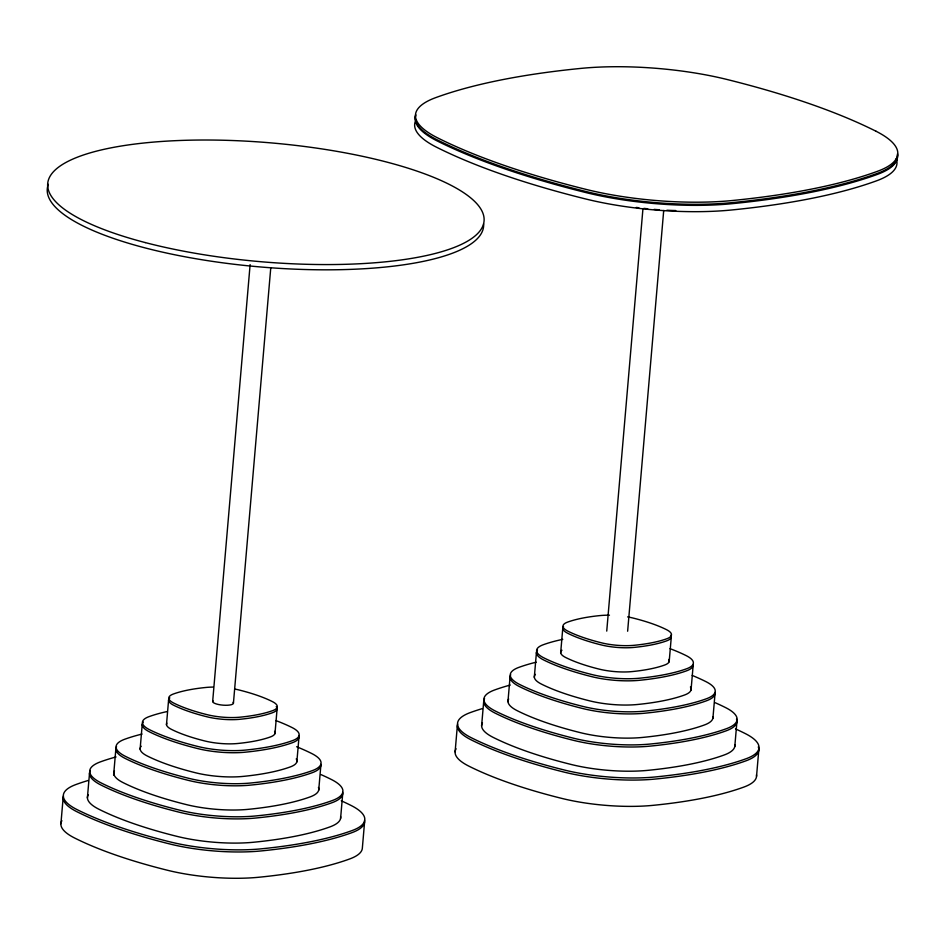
<?xml version="1.0" encoding="UTF-8"?>
<svg xmlns="http://www.w3.org/2000/svg" width="945" height="945" viewBox="0 0 945 945"><rect width="100%" height="100%" fill="white"/><g stroke="black" fill="none" stroke-linecap="round" stroke-linejoin="round"><path stroke-width="1.42" d="M60.917 823.733L63.173 797.426M87.389 797.923L89.527 773.081M113.624 775.03L115.881 748.723M140.108 749.22L142.234 724.378M166.462 724.874L168.588 700.032M212.66 701.521L250.118 264.6M233.439 703.104L270.778 267.659M274.971 733.698L277.098 708.856M296.848 761.965L298.974 737.124M318.713 790.244L320.851 765.403M340.59 818.512L342.716 793.67M364.593 821.937L362.337 848.244A85.747 23.341 4.9 0 1 349.615 858.981A297.25 80.939 4.9 0 1 259.107 877.22A85.747 23.341 4.9 0 1 167.489 870.262A297.25 80.939 4.9 0 1 74.915 838.156A85.747 23.341 4.9 0 1 61.897 820.697M455.112 751.842L457.368 725.536M481.596 726.032L483.722 701.19M507.949 701.686L510.076 676.833M534.303 677.329L536.429 652.487M560.657 652.983L562.783 628.141M606.737 631.106L642.931 208.904M627.634 631.225L663.709 210.487M669.166 661.807L671.304 636.965M691.043 690.074L693.169 665.233M712.908 718.354L715.046 693.512M734.785 746.621L736.911 721.779M756.532 776.353L758.788 750.047M233.061 702.336A10.43 2.835 4.9 0 1 223.174 705.171A10.43 2.835 4.9 0 1 212.991 700.812M116.542 746.668A58.306 15.876 4.9 0 0 125.401 758.54A202.135 55.034 4.9 0 0 188.35 780.369A58.306 15.876 4.9 0 0 250.649 785.094A202.135 55.034 4.9 0 0 312.204 772.703A58.306 15.876 4.9 0 0 320.816 764.34M298.726 735.493A44.592 12.143 4.9 0 1 292.359 742.711A154.578 42.088 4.9 0 1 245.298 752.185A44.592 12.143 4.9 0 1 197.659 748.57A154.578 42.088 4.9 0 1 149.511 731.879A44.592 12.143 4.9 0 1 143.297 722.051M63.469 795.891A85.747 23.341 4.9 0 0 77.171 811.849A297.25 80.939 4.9 0 0 169.746 843.956A85.747 23.341 4.9 0 0 261.363 850.913A297.25 80.939 4.9 0 0 351.871 832.675A85.747 23.341 4.9 0 0 364.534 820.39M276.224 706.576A30.866 8.41 4.9 0 1 272.526 712.719A107.009 29.141 4.9 0 1 239.935 719.287A30.866 8.41 4.9 0 1 206.955 716.782A107.009 29.141 4.9 0 1 173.632 705.218A30.866 8.41 4.9 0 1 169.84 697.906M90.354 770.529A72.033 19.609 4.9 0 0 101.28 785.189A249.693 67.981 4.9 0 0 179.054 812.168A72.033 19.609 4.9 0 0 256.012 818.004A249.693 67.981 4.9 0 0 332.038 802.695A72.033 19.609 4.9 0 0 342.669 792.359M296.635 746.751A202.135 55.034 4.9 0 1 311.815 753.567A58.306 15.876 4.9 0 1 312.382 770.6A202.135 55.034 4.9 0 1 250.827 782.992A58.306 15.876 4.9 0 1 188.539 778.267A202.135 55.034 4.9 0 1 125.579 756.425A58.306 15.876 4.9 0 1 124.716 739.25A202.135 55.034 4.9 0 1 142.045 734.064M140.321 747.778A44.592 12.143 4.9 0 0 147.444 756.083A154.578 42.088 4.9 0 0 195.58 772.774A44.592 12.143 4.9 0 0 243.219 776.388A154.578 42.088 4.9 0 0 290.292 766.915A44.592 12.143 4.9 0 0 296.234 758.87M140.675 746.999A44.592 12.143 4.9 0 1 141.218 746.243M213.286 687.074A30.866 8.41 4.9 0 0 205.915 687.464A107.009 29.141 4.9 0 0 173.348 694.02A30.866 8.41 4.9 0 0 173.809 703.115A107.009 29.141 4.9 0 0 207.144 714.68A30.866 8.41 4.9 0 0 240.124 717.172A107.009 29.141 4.9 0 0 272.703 710.616A30.866 8.41 4.9 0 0 272.408 701.603A107.009 29.141 4.9 0 0 238.92 689.956A30.866 8.41 4.9 0 0 235.293 689.153M114.475 770.872A58.306 15.876 4.9 0 0 123.322 782.732A202.135 55.034 4.9 0 0 186.283 804.573A58.306 15.876 4.9 0 0 248.582 809.298A202.135 55.034 4.9 0 0 310.125 796.895A58.306 15.876 4.9 0 0 318.441 787.468M320.969 774.593A249.693 67.981 4.9 0 1 331.518 779.554A72.033 19.609 4.9 0 1 332.215 800.58A249.693 67.981 4.9 0 1 256.189 815.901A72.033 19.609 4.9 0 1 179.231 810.066A249.693 67.981 4.9 0 1 101.469 783.086A72.033 19.609 4.9 0 1 100.394 761.871A249.693 67.981 4.9 0 1 116.046 756.945M340.602 816.563A72.033 19.609 4.9 0 1 329.959 826.887A249.693 67.981 4.9 0 1 253.933 842.208A72.033 19.609 4.9 0 1 176.975 836.36A249.693 67.981 4.9 0 1 99.213 809.393A72.033 19.609 4.9 0 1 88.275 794.733M88.168 780.487A297.25 80.939 4.9 0 0 76.073 784.48A85.747 23.341 4.9 0 0 77.348 809.747A297.25 80.939 4.9 0 0 169.923 841.853A85.747 23.341 4.9 0 0 261.541 848.799A297.25 80.939 4.9 0 0 352.06 830.572A85.747 23.341 4.9 0 0 351.221 805.53A297.25 80.939 4.9 0 0 341.275 800.793M275.834 720.562A154.578 42.088 4.9 0 1 292.111 727.579A44.592 12.143 4.9 0 1 292.537 740.608A154.578 42.088 4.9 0 1 245.476 750.082A44.592 12.143 4.9 0 1 197.836 746.467A154.578 42.088 4.9 0 1 149.7 729.776A44.592 12.143 4.9 0 1 149.026 716.641A154.578 42.088 4.9 0 1 167.289 711.514M166.863 723.138A30.866 8.41 4.9 0 0 171.553 729.422A107.009 29.141 4.9 0 0 204.888 740.986A30.866 8.41 4.9 0 0 237.868 743.479A107.009 29.141 4.9 0 0 270.447 736.923A30.866 8.41 4.9 0 0 274.57 731.347M483.639 223.87A218.968 59.618 4.9 0 1 256.201 266.584A218.968 59.618 4.9 0 1 48.337 184.287M510.737 674.777A58.306 15.876 4.9 0 0 519.596 686.649A202.135 55.034 4.9 0 0 582.545 708.478A58.306 15.876 4.9 0 0 644.844 713.203A202.135 55.034 4.9 0 0 706.399 700.812A58.306 15.876 4.9 0 0 715.011 692.449M693.146 664.429A44.592 12.143 4.9 0 1 686.554 670.82A154.578 42.088 4.9 0 1 639.493 680.294A44.592 12.143 4.9 0 1 591.853 676.679A154.578 42.088 4.9 0 1 543.706 659.988A44.592 12.143 4.9 0 1 537.492 650.16M456.092 748.806A85.747 23.341 4.9 0 0 469.11 766.265A297.25 80.939 4.9 0 0 561.684 798.371A85.747 23.341 4.9 0 0 653.302 805.317A297.25 80.939 4.9 0 0 743.809 787.091A85.747 23.341 4.9 0 0 756.472 774.805M457.663 724A85.747 23.341 4.9 0 0 471.366 739.959A297.25 80.939 4.9 0 0 563.941 772.065A85.747 23.341 4.9 0 0 655.558 779.023A297.25 80.939 4.9 0 0 746.066 760.784A85.747 23.341 4.9 0 0 758.303 746.916M670.844 635.264A30.866 8.41 4.9 0 1 666.721 640.828A107.009 29.141 4.9 0 1 634.142 647.396A30.866 8.41 4.9 0 1 601.15 644.892A107.009 29.141 4.9 0 1 567.827 633.327A30.866 8.41 4.9 0 1 563.515 626.523M484.549 698.639A72.033 19.609 4.9 0 0 495.475 713.298A249.693 67.981 4.9 0 0 573.249 740.278A72.033 19.609 4.9 0 0 650.207 746.113A249.693 67.981 4.9 0 0 726.232 730.792A72.033 19.609 4.9 0 0 736.509 719.145M692.189 675.415A202.135 55.034 4.9 0 1 706.009 681.676A58.306 15.876 4.9 0 1 706.576 698.698A202.135 55.034 4.9 0 1 645.033 711.101A58.306 15.876 4.9 0 1 582.734 706.376A202.135 55.034 4.9 0 1 519.774 684.534A58.306 15.876 4.9 0 1 518.911 667.359A202.135 55.034 4.9 0 1 536.24 662.173M535.413 674.352A44.592 12.143 4.9 0 0 541.639 684.192A154.578 42.088 4.9 0 0 589.774 700.883A44.592 12.143 4.9 0 0 637.414 704.497A154.578 42.088 4.9 0 0 684.487 695.024A44.592 12.143 4.9 0 0 690.429 686.98M609.454 615.195A30.866 8.41 4.9 0 0 600.11 615.573A107.009 29.141 4.9 0 0 567.543 622.129A30.866 8.41 4.9 0 0 568.004 631.225A107.009 29.141 4.9 0 0 601.339 642.789A30.866 8.41 4.9 0 0 634.319 645.281A107.009 29.141 4.9 0 0 666.898 638.726A30.866 8.41 4.9 0 0 666.603 629.713A107.009 29.141 4.9 0 0 633.115 618.065A30.866 8.41 4.9 0 0 627.598 616.896M508.67 698.981A58.306 15.876 4.9 0 0 517.517 710.841A202.135 55.034 4.9 0 0 580.478 732.682A58.306 15.876 4.9 0 0 642.777 737.407A202.135 55.034 4.9 0 0 704.32 725.004A58.306 15.876 4.9 0 0 712.932 716.653M715.164 702.702A249.693 67.981 4.9 0 1 725.713 707.663A72.033 19.609 4.9 0 1 726.41 728.689A249.693 67.981 4.9 0 1 650.384 744.01A72.033 19.609 4.9 0 1 573.426 738.175A249.693 67.981 4.9 0 1 495.664 711.195A72.033 19.609 4.9 0 1 494.589 689.98A249.693 67.981 4.9 0 1 510.241 685.054M734.797 744.672A72.033 19.609 4.9 0 1 724.153 754.996A249.693 67.981 4.9 0 1 648.128 770.317A72.033 19.609 4.9 0 1 571.17 764.47A249.693 67.981 4.9 0 1 493.408 737.502A72.033 19.609 4.9 0 1 482.47 722.842M482.363 708.596A297.25 80.939 4.9 0 0 470.267 712.589A85.747 23.341 4.9 0 0 471.543 737.856A297.25 80.939 4.9 0 0 564.13 769.962A85.747 23.341 4.9 0 0 655.736 776.908A297.25 80.939 4.9 0 0 746.255 758.681A85.747 23.341 4.9 0 0 745.416 733.639A297.25 80.939 4.9 0 0 735.47 728.902M670.04 648.672A154.578 42.088 4.9 0 1 686.306 655.688A44.592 12.143 4.9 0 1 686.743 668.717A154.578 42.088 4.9 0 1 639.67 678.191A44.592 12.143 4.9 0 1 592.031 674.576A154.578 42.088 4.9 0 1 543.895 657.885A44.592 12.143 4.9 0 1 543.233 644.75A154.578 42.088 4.9 0 1 562.771 639.352M561.956 650.219A30.866 8.41 4.9 0 0 565.748 657.531A107.009 29.141 4.9 0 0 599.083 669.095A30.866 8.41 4.9 0 0 632.063 671.588A107.009 29.141 4.9 0 0 664.642 665.032A30.866 8.41 4.9 0 0 668.765 659.456M415.15 121.94A137.19 37.351 4.9 0 0 437.062 147.479A475.607 129.5 4.9 0 0 585.191 198.852A137.19 37.351 4.9 0 0 731.773 209.967A475.607 129.5 4.9 0 0 876.594 180.802A137.19 37.351 4.9 0 0 896.179 158.606M675.769 210.558A96.508 26.283 4.9 0 1 666.922 210.251M659.256 209.79A96.508 26.283 4.9 0 1 654.141 209.388M647.738 208.786A96.508 26.283 4.9 0 1 643.923 208.373M638.855 207.758A96.508 26.283 4.9 0 1 636.339 207.427M415.694 115.633A137.19 37.351 4.9 0 0 437.606 141.159A475.607 129.5 4.9 0 0 585.735 192.532A137.19 37.351 4.9 0 0 732.316 203.659A475.607 129.5 4.9 0 0 877.137 174.482A137.19 37.351 4.9 0 0 897.396 154.826M897.49 153.775A137.19 37.351 4.9 0 1 877.22 173.431A475.607 129.5 4.9 0 1 732.41 202.596A137.19 37.351 4.9 0 1 585.829 191.481A475.607 129.5 4.9 0 1 437.7 140.108A137.19 37.351 4.9 0 1 415.776 114.581M145.282 242.582A218.968 59.618 4.9 0 0 483.698 223.28A218.968 59.618 4.9 0 0 168.706 141.018A218.968 59.618 4.9 0 0 145.282 242.582M876.062 131.261A475.607 129.5 4.9 0 0 727.237 79.534A137.19 37.351 4.9 0 0 580.584 68.43A475.607 129.5 4.9 0 0 435.834 97.583A137.19 37.351 4.9 0 0 437.878 138.005A475.607 129.5 4.9 0 0 586.006 189.378A137.19 37.351 4.9 0 0 732.588 200.494A475.607 129.5 4.9 0 0 877.409 171.328A137.19 37.351 4.9 0 0 876.062 131.261"/></g></svg>
